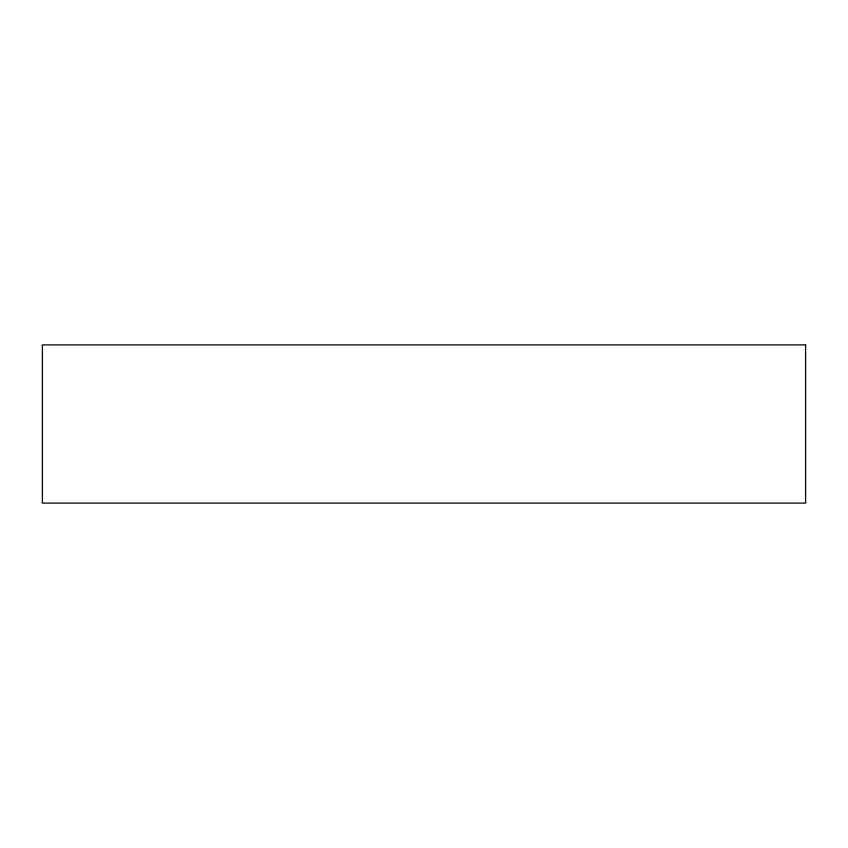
<?xml version="1.0" encoding="UTF-8"?>
<svg xmlns="http://www.w3.org/2000/svg" width="848" height="848" viewBox="0 0 848 848"><rect width="100%" height="100%" fill="white"/><g stroke="black" fill="none" stroke-linecap="round" stroke-linejoin="round"><path stroke-width="1.27" d="M805.6 344.892L42.4 344.892L42.4 503.108L805.6 503.108L805.6 344.892"/></g></svg>
